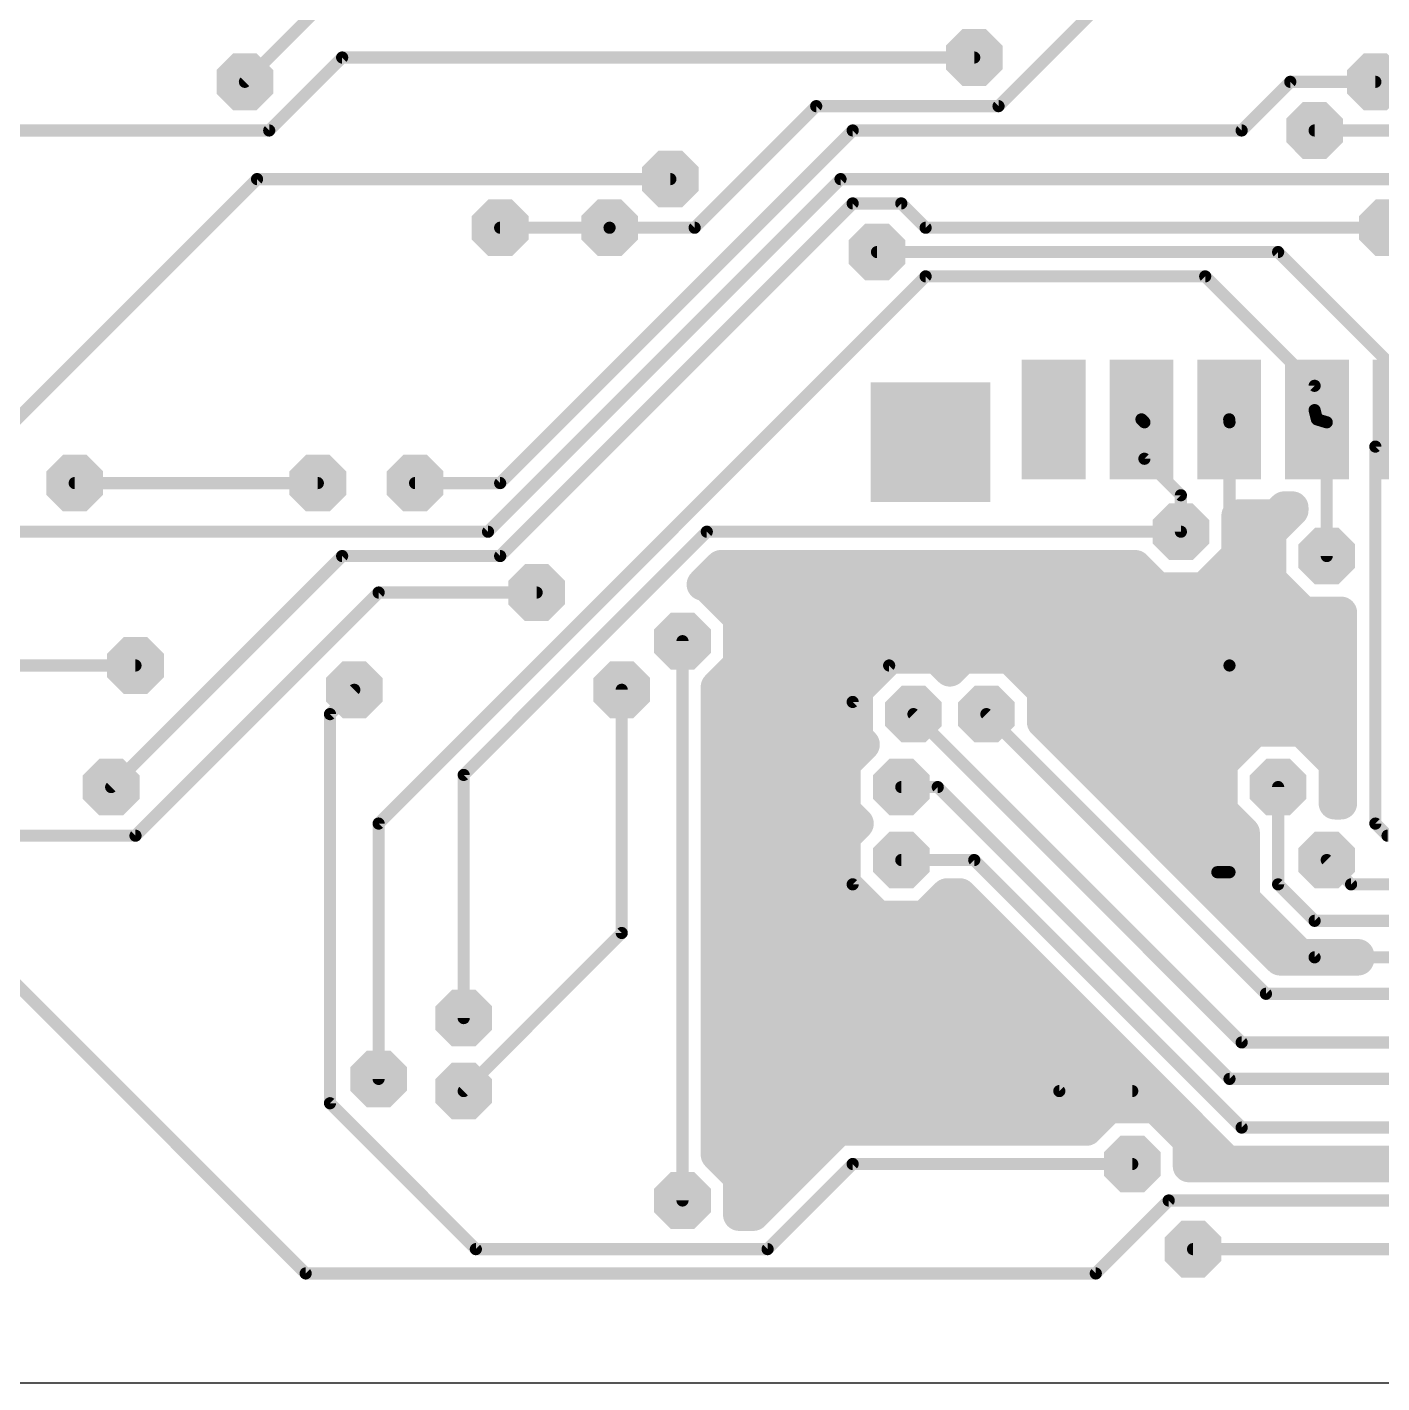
# Model space of a CAD drawing. Extents: x 0 to 48, y 0 to 28.
# Drawn here: x 22.26 to 39.25, y 0 to 16.99 of the extents above; entities that cross this region are included whole.
import ezdxf

# ---------------------------------------------------------------- set-up
doc = ezdxf.new("R2010")
doc.units = 0
for name, color, linetype in [('1', 14, 'CONTINUOUS'), ('18', 94, 'CONTINUOUS'), ('20', 7, 'CONTINUOUS')]:
    doc.layers.add(name, color=color, linetype=linetype)

# ---------------------------------------------------------------- blocks, each defined once
blk = doc.blocks.new('RECT')
blk.add_solid([(-0.5, -0.5), (0.5, -0.5), (-0.5, 0.5), (0.5, 0.5)])
blk = doc.blocks.new('OCTAGONV')
at = {"const_width": 0.5}
blk.add_lwpolyline([(-0.25, -0.1036), (-0.25, 0.1036), (-0.1036, 0.25), (0.1036, 0.25), (0.25, 0.1036), (0.25, -0.1036), (0.1036, -0.25), (-0.1036, -0.25), (-0.25, -0.1036), (-0.25, 0.1036)], dxfattribs=at)

msp = doc.modelspace()

# ---------------------------------------------------------------- linework, layer by layer
at = {"layer": '1'}
for points, const_width in [([(34.4424, 16.002), (36.8808, 18.4404)], 0.1524), ([(24.9936, 16.3068), (26.8224, 18.1356)], 0.1524), ([(25.2984, 15.6972), (26.2128, 16.6116)], 0.1524), ([(26.2128, 16.6116), (34.1376, 16.6116)], 0.1524), ([(37.4904, 15.6972), (38.1, 16.3068)], 0.1524), ([(38.1, 16.3068), (39.1668, 16.3068)], 0.1524), ([(30.6324, 14.478), (32.1564, 16.002)], 0.1524), ([(32.1564, 16.002), (34.4424, 16.002)], 0.1524), ([(16.4592, 15.6972), (25.2984, 15.6972)], 0.1524), ([(28.194, 11.2776), (32.6136, 15.6972)], 0.1524), ([(32.6136, 15.6972), (37.4904, 15.6972)], 0.1524), ([(38.4048, 15.6972), (41.148, 15.6972)], 0.1524), ([(21.6408, 11.5824), (25.146, 15.0876)], 0.1524), ([(25.146, 15.0876), (30.3276, 15.0876)], 0.1524), ([(28.0416, 10.668), (32.4612, 15.0876)], 0.1524), ([(32.4612, 15.0876), (41.3004, 15.0876)], 0.1524), ([(28.194, 10.3632), (32.6136, 14.7828)], 0.1524), ([(32.6136, 14.7828), (33.2232, 14.7828)], 0.1524), ([(33.2232, 14.7828), (33.528, 14.478)], 0.1524), ([(29.5656, 14.478), (28.194, 14.478)], 0.1524), ([(29.5656, 14.478), (30.6324, 14.478)], 0.1524), ([(33.528, 14.478), (39.3192, 14.478)], 0.1524), ([(32.9184, 14.1732), (37.9476, 14.1732)], 0.1524), ([(37.9476, 14.1732), (39.4716, 12.6492)], 0.1524), ([(26.67, 7.0104), (33.528, 13.8684)], 0.1524), ([(33.528, 13.8684), (37.0332, 13.8684)], 0.1524), ([(37.0332, 13.8684), (38.4048, 12.4968)], 0.1524), ([(38.4048, 12.4968), (38.4048, 12.192)], 0.1524), ([(38.4048, 12.192), (38.4343, 12.0765)], 0.1524), ([(36.2712, 12.0396), (36.2343, 12.0765)], 0.1524), ([(36.2712, 11.5824), (36.2712, 12.0396)], 0.1524), ([(37.338, 12.0396), (37.3343, 12.0765)], 0.1524), ([(37.338, 8.9916), (37.338, 12.0396)], 0.1524), ([(38.4343, 12.0765), (38.5572, 12.0396)], 0.1524), ([(38.5572, 12.0396), (38.5572, 10.3632)], 0.1524), ([(39.4716, 12.0396), (39.1668, 11.7348)], 0.1524), ([(39.1668, 11.7348), (39.1668, 7.0104)], 0.1524), ([(36.7284, 11.1252), (36.2712, 11.5824)], 0.1524), ([(22.86, 11.2776), (25.908, 11.2776)], 0.1524), ([(27.1272, 11.2776), (28.194, 11.2776)], 0.1524), ([(36.7284, 10.668), (36.7284, 11.1252)], 0.1524), ([(37.4395, 10.3734), (37.4395, 10.8693)], 0.4064), ([(37.4395, 10.8693), (37.9236, 10.8693)], 0.4064), ([(38.1254, 10.9371), (37.846, 10.6577)], 0.4064), ([(37.9236, 10.8693), (38.0252, 10.9709)], 0.4064), ([(38.0252, 10.9709), (38.1254, 10.9709)], 0.4064), ([(38.1254, 10.9709), (38.1254, 10.9371)], 0.4064), ([(21.6408, 10.668), (28.0416, 10.668)], 0.1524), ([(27.7368, 7.62), (30.7848, 10.668)], 0.1524), ([(30.7848, 10.668), (36.7284, 10.668)], 0.1524), ([(37.4395, 10.5664), (37.846, 10.5664)], 0.4064), ([(37.846, 10.6577), (37.846, 10.0686)], 0.4064), ([(37.0229, 9.9568), (37.4395, 10.3734)], 0.4064), ([(23.3172, 7.4676), (26.2128, 10.3632)], 0.1524), ([(26.2128, 10.3632), (28.194, 10.3632)], 0.1524), ([(30.7348, 10.0075), (30.9636, 10.2362)], 0.4064), ([(30.9636, 10.2362), (36.1544, 10.2362)], 0.4064), ([(36.1544, 10.2362), (36.4338, 9.9568)], 0.4064), ([(30.7745, 10.0075), (30.7348, 10.0075)], 0.4064), ([(31.1911, 9.5909), (30.7745, 10.0075)], 0.4064), ([(30.8873, 10.16), (36.2306, 10.16)], 0.4064), ([(37.2261, 10.16), (37.846, 10.16)], 0.4064), ([(37.846, 10.0686), (38.2626, 9.652)], 0.4064), ([(36.4338, 9.9568), (37.0229, 9.9568)], 0.4064), ([(23.622, 6.858), (26.67, 9.906)], 0.1524), ([(26.67, 9.906), (28.6512, 9.906)], 0.1524), ([(31.0284, 9.7536), (38.161, 9.7536)], 0.4064), ([(31.1911, 9.0018), (31.1911, 9.5909)], 0.4064), ([(38.2626, 9.652), (38.735, 9.652)], 0.4064), ([(38.735, 9.652), (38.735, 7.2643)], 0.4064), ([(31.1911, 9.3472), (38.735, 9.3472)], 0.4064), ([(30.48, 2.286), (30.48, 9.2964)], 0.1524), ([(30.9117, 8.7224), (31.1911, 9.0018)], 0.4064), ([(33.081, 9.0931), (32.6644, 8.6765)], 0.4064), ([(33.6701, 9.0931), (33.081, 9.0931)], 0.4064), ([(33.8327, 8.9304), (33.6701, 9.0931)], 0.4064), ([(33.9954, 9.0931), (33.8327, 8.9304)], 0.4064), ([(34.5845, 9.0931), (33.9954, 9.0931)], 0.4064), ([(35.0011, 8.6765), (34.5845, 9.0931)], 0.4064), ([(21.9456, 8.9916), (23.622, 8.9916)], 0.1524), ([(31.1301, 8.9408), (32.9287, 8.9408)], 0.4064), ([(33.0708, 8.9916), (32.6136, 8.5344)], 0.1524), ([(37.338, 8.9916), (33.0708, 8.9916)], 0.1524), ([(33.8224, 8.9408), (33.8431, 8.9408)], 0.4064), ([(34.7368, 8.9408), (38.735, 8.9408)], 0.4064), ([(37.338, 6.4008), (37.338, 8.9916)], 0.1524), ([(30.9117, 2.8599), (30.9117, 8.7224)], 0.4064), ([(32.6644, 8.6765), (32.6644, 8.0874)], 0.4064), ([(35.0011, 8.2814), (35.0011, 8.6765)], 0.4064), ([(26.3652, 8.6868), (26.0604, 8.382)], 0.1524), ([(29.718, 5.6388), (29.718, 8.6868)], 0.1524), ([(30.9117, 8.5344), (32.6644, 8.5344)], 0.4064), ([(35.0011, 8.5344), (38.735, 8.5344)], 0.4064), ([(32.6136, 8.5344), (32.6136, 6.2484)], 0.1524), ([(18.7452, 8.382), (25.7556, 1.3716)], 0.1524), ([(26.0604, 8.382), (26.0604, 3.5052)], 0.1524), ([(30.9117, 8.128), (32.6644, 8.128)], 0.4064), ([(33.3756, 8.382), (37.4904, 4.2672)], 0.1524), ([(34.29, 8.382), (37.7952, 4.8768)], 0.1524), ([(37.974, 5.3085), (35.0011, 8.2814)], 0.4064), ([(35.1545, 8.128), (37.6023, 8.128)], 0.4064), ([(37.653, 8.1787), (37.2364, 7.7621)], 0.4064), ([(38.2421, 8.1787), (37.653, 8.1787)], 0.4064), ([(38.6587, 7.7621), (38.2421, 8.1787)], 0.4064), ([(38.2928, 8.128), (38.735, 8.128)], 0.4064), ([(32.7509, 8.001), (32.512, 7.7621)], 0.4064), ([(32.6644, 8.0874), (32.7509, 8.001)], 0.4064), ([(30.9117, 7.7216), (32.512, 7.7216)], 0.4064), ([(32.512, 7.7621), (32.512, 7.173)], 0.4064), ([(35.5609, 7.7216), (37.2364, 7.7216)], 0.4064), ([(37.2364, 7.7621), (37.2364, 7.173)], 0.4064), ([(38.6587, 7.2643), (38.6587, 7.7621)], 0.4064), ([(38.6587, 7.7216), (38.735, 7.7216)], 0.4064), ([(27.7368, 4.572), (27.7368, 7.62)], 0.1524), ([(30.9117, 7.3152), (32.512, 7.3152)], 0.4064), ([(33.2232, 7.4676), (33.6804, 7.4676)], 0.1524), ([(33.6804, 7.4676), (37.338, 3.81)], 0.1524), ([(35.9673, 7.3152), (37.2364, 7.3152)], 0.4064), ([(37.9476, 7.4676), (37.9476, 6.2484)], 0.1524), ([(38.6587, 7.3152), (38.735, 7.3152)], 0.4064), ([(32.512, 7.173), (32.6747, 7.0103)], 0.4064), ([(37.2364, 7.173), (37.5158, 6.8937)], 0.4064), ([(38.735, 7.2643), (38.6587, 7.2643)], 0.4064), ([(32.6747, 7.0103), (32.512, 6.8477)], 0.4064), ([(26.67, 3.81), (26.67, 7.0104)], 0.1524), ([(30.9117, 6.9088), (32.5732, 6.9088)], 0.4064), ([(32.512, 6.8477), (32.512, 6.2586)], 0.4064), ([(36.3737, 6.9088), (37.5006, 6.9088)], 0.4064), ([(37.5158, 6.8937), (37.5158, 6.0695)], 0.4064), ([(39.1668, 7.0104), (39.3192, 6.858)], 0.1524), ([(21.1836, 6.858), (23.622, 6.858)], 0.1524), ([(39.3192, 6.858), (39.624, 6.858)], 0.1524), ([(30.9117, 6.5024), (32.512, 6.5024)], 0.4064), ([(33.2232, 6.5532), (34.1376, 6.5532)], 0.1524), ([(34.1376, 6.5532), (37.4904, 3.2004)], 0.1524), ([(36.7801, 6.5024), (37.5158, 6.5024)], 0.4064), ([(38.5572, 6.5532), (38.862, 6.2484)], 0.1524), ([(32.512, 6.2586), (32.9286, 5.842)], 0.4064), ([(37.1856, 6.4008), (37.338, 6.4008)], 0.1524), ([(37.338, 6.4008), (38.4048, 5.334)], 0.1524), ([(30.9117, 6.096), (32.6746, 6.096)], 0.4064), ([(32.6136, 6.2484), (35.2044, 3.6576)], 0.1524), ([(33.5177, 5.842), (33.7971, 6.1214)], 0.4064), ([(33.7717, 6.096), (33.9841, 6.096)], 0.4064), ([(33.7971, 6.1214), (33.9587, 6.1214)], 0.4064), ([(33.9587, 6.1214), (37.3115, 2.7686)], 0.4064), ([(37.1865, 6.096), (37.5158, 6.096)], 0.4064), ([(37.9476, 6.2484), (38.4048, 5.7912)], 0.1524), ([(38.862, 6.2484), (39.624, 6.2484)], 0.1524), ([(37.5158, 6.0695), (37.7687, 5.8166)], 0.4064), ([(32.9286, 5.842), (33.5177, 5.842)], 0.4064), ([(37.7687, 5.8166), (38.2259, 5.3594)], 0.4064), ([(30.9117, 5.6896), (34.3905, 5.6896)], 0.4064), ([(37.5929, 5.6896), (37.8957, 5.6896)], 0.4064), ([(38.4048, 5.7912), (39.624, 5.7912)], 0.1524), ([(27.7368, 3.6576), (29.718, 5.6388)], 0.1524), ([(30.9117, 5.2832), (34.7969, 5.2832)], 0.4064), ([(38.9485, 5.3085), (37.974, 5.3085)], 0.4064), ([(38.2259, 5.3594), (38.5836, 5.3594)], 0.4064), ([(38.5836, 5.3594), (38.9485, 5.3594)], 0.4064), ([(38.9485, 5.3594), (38.9485, 5.3085)], 0.4064), ([(38.4048, 5.334), (39.624, 5.334)], 0.1524), ([(30.9117, 4.8768), (35.2033, 4.8768)], 0.4064), ([(37.7952, 4.8768), (39.624, 4.8768)], 0.1524), ([(30.9117, 4.4704), (35.6097, 4.4704)], 0.4064), ([(30.9117, 4.064), (36.0161, 4.064)], 0.4064), ([(37.4904, 4.2672), (39.624, 4.2672)], 0.1524), ([(30.9117, 3.6576), (36.4225, 3.6576)], 0.4064), ([(37.338, 3.81), (39.624, 3.81)], 0.1524), ([(26.0604, 3.5052), (27.8892, 1.6764)], 0.1524), ([(35.2044, 3.6576), (36.1188, 3.6576)], 0.1524), ([(35.8242, 3.4543), (35.5449, 3.1749)], 0.4064), ([(36.4133, 3.4543), (35.8242, 3.4543)], 0.4064), ([(36.8299, 3.0377), (36.4133, 3.4543)], 0.4064), ([(30.9117, 3.2512), (35.6212, 3.2512)], 0.4064), ([(36.6164, 3.2512), (36.8289, 3.2512)], 0.4064), ([(32.4347, 3.1749), (31.3679, 2.1081)], 0.4064), ([(32.7924, 3.1749), (32.4347, 3.1749)], 0.4064), ([(35.5449, 3.1749), (32.7924, 3.1749)], 0.4064), ([(36.8299, 2.7177), (36.8299, 3.0377)], 0.4064), ([(37.4904, 3.2004), (40.2336, 3.2004)], 0.1524), ([(31.1911, 2.5805), (30.9117, 2.8599)], 0.4064), ([(30.9268, 2.8448), (32.1046, 2.8448)], 0.4064), ([(36.8299, 2.8448), (37.2353, 2.8448)], 0.4064), ([(39.8501, 2.7177), (36.8299, 2.7177)], 0.4064), ([(37.3115, 2.7686), (37.6692, 2.7686)], 0.4064), ([(37.6692, 2.7686), (39.8501, 2.7686)], 0.4064), ([(31.1911, 2.1081), (31.1911, 2.5805)], 0.4064), ([(31.5468, 1.6764), (32.6136, 2.7432)], 0.1524), ([(32.6136, 2.7432), (36.1188, 2.7432)], 0.1524), ([(31.1911, 2.4384), (31.6982, 2.4384)], 0.4064), ([(31.3679, 2.1081), (31.1911, 2.1081)], 0.4064), ([(35.6616, 1.3716), (36.576, 2.286)], 0.1524), ([(36.576, 2.286), (40.386, 2.286)], 0.1524), ([(27.8892, 1.6764), (31.5468, 1.6764)], 0.1524), ([(36.8808, 1.6764), (40.6908, 1.6764)], 0.1524), ([(25.7556, 1.3716), (35.6616, 1.3716)], 0.1524)]:
    msp.add_lwpolyline(points, dxfattribs=dict(at, const_width=const_width))
for points, const_width in [([(26.2128, 16.6497, 1), (26.2128, 16.5735)], 0.0762), ([(26.2397, 16.5847, 1), (26.1859, 16.6385)], 0.0762), ([(34.1376, 16.5735, 1), (34.1376, 16.6497)], 0.0762), ([(24.9667, 16.3337, 1), (25.0205, 16.2799)], 0.0762), ([(38.1, 16.3449, 1), (38.1, 16.2687)], 0.0762), ([(38.1269, 16.2799, 1), (38.0731, 16.3337)], 0.0762), ([(39.1668, 16.2687, 1), (39.1668, 16.3449)], 0.0762), ([(32.1564, 16.0401, 1), (32.1564, 15.9639)], 0.0762), ([(32.1833, 15.9751, 1), (32.1295, 16.0289)], 0.0762), ([(34.4155, 16.0289, 1), (34.4693, 15.9751)], 0.0762), ([(34.4424, 15.9639, 1), (34.4424, 16.0401)], 0.0762), ([(25.2715, 15.7241, 1), (25.3253, 15.6703)], 0.0762), ([(25.2984, 15.6591, 1), (25.2984, 15.7353)], 0.0762), ([(32.6136, 15.7353, 1), (32.6136, 15.6591)], 0.0762), ([(32.6405, 15.6703, 1), (32.5867, 15.7241)], 0.0762), ([(37.4635, 15.7241, 1), (37.5173, 15.6703)], 0.0762), ([(37.4904, 15.6591, 1), (37.4904, 15.7353)], 0.0762), ([(38.4048, 15.7353, 1), (38.4048, 15.6591)], 0.0762), ([(25.146, 15.1257, 1), (25.146, 15.0495)], 0.0762), ([(25.1729, 15.0607, 1), (25.1191, 15.1145)], 0.0762), ([(30.3276, 15.0495, 1), (30.3276, 15.1257)], 0.0762), ([(32.4612, 15.1257, 1), (32.4612, 15.0495)], 0.0762), ([(32.4881, 15.0607, 1), (32.4343, 15.1145)], 0.0762), ([(32.6136, 14.8209, 1), (32.6136, 14.7447)], 0.0762), ([(32.6405, 14.7559, 1), (32.5867, 14.8097)], 0.0762), ([(33.2501, 14.8097, 1), (33.1963, 14.7559)], 0.0762), ([(33.2232, 14.7447, 1), (33.2232, 14.8209)], 0.0762), ([(28.194, 14.5161, 1), (28.194, 14.4399)], 0.0762), ([(29.5656, 14.5161, 1), (29.5656, 14.4399)], 0.0762), ([(29.5656, 14.4399, 1), (29.5656, 14.5161)], 0.0762), ([(30.6055, 14.5049, 1), (30.6593, 14.4511)], 0.0762), ([(30.6324, 14.4399, 1), (30.6324, 14.5161)], 0.0762), ([(33.528, 14.5161, 1), (33.528, 14.4399)], 0.0762), ([(33.5011, 14.4511, 1), (33.5549, 14.5049)], 0.0762), ([(32.9184, 14.2113, 1), (32.9184, 14.1351)], 0.0762), ([(37.9745, 14.2001, 1), (37.9207, 14.1463)], 0.0762), ([(37.9476, 14.1351, 1), (37.9476, 14.2113)], 0.0762), ([(33.528, 13.9065, 1), (33.528, 13.8303)], 0.0762), ([(33.5549, 13.8415, 1), (33.5011, 13.8953)], 0.0762), ([(37.0601, 13.8953, 1), (37.0063, 13.8415)], 0.0762), ([(37.0332, 13.8303, 1), (37.0332, 13.9065)], 0.0762), ([(38.4429, 12.4968, 1), (38.3667, 12.4968)], 0.0762), ([(38.3779, 12.4699, 1), (38.4317, 12.5237)], 0.0762), ([(38.4417, 12.2014, 1), (38.3679, 12.1826)], 0.0762), ([(36.2612, 12.1034, 1), (36.2074, 12.0496)], 0.0762), ([(36.3093, 12.0396, 1), (36.2331, 12.0396)], 0.0762), ([(36.2443, 12.0127, 1), (36.2981, 12.0665)], 0.0762), ([(37.3722, 12.0803, 1), (37.2964, 12.0727)], 0.0762), ([(37.3761, 12.0396, 1), (37.2999, 12.0396)], 0.0762), ([(37.3001, 12.0358, 1), (37.3759, 12.0434)], 0.0762), ([(38.3667, 12.192, 1), (38.4429, 12.192)], 0.0762), ([(38.4453, 12.113, 1), (38.4233, 12.04)], 0.0762), ([(38.3974, 12.0671, 1), (38.4712, 12.0859)], 0.0762), ([(38.5953, 12.0396, 1), (38.5191, 12.0396)], 0.0762), ([(38.5462, 12.0031, 1), (38.5682, 12.0761)], 0.0762), ([(39.2049, 11.7348, 1), (39.1287, 11.7348)], 0.0762), ([(39.1399, 11.7617, 1), (39.1937, 11.7079)], 0.0762), ([(36.2331, 11.5824, 1), (36.3093, 11.5824)], 0.0762), ([(36.2981, 11.6093, 1), (36.2443, 11.5555)], 0.0762), ([(22.86, 11.3157, 1), (22.86, 11.2395)], 0.0762), ([(25.908, 11.2395, 1), (25.908, 11.3157)], 0.0762), ([(27.1272, 11.3157, 1), (27.1272, 11.2395)], 0.0762), ([(28.1671, 11.3045, 1), (28.2209, 11.2507)], 0.0762), ([(28.194, 11.2395, 1), (28.194, 11.3157)], 0.0762), ([(36.7665, 11.1252, 1), (36.6903, 11.1252)], 0.0762), ([(36.7015, 11.0983, 1), (36.7553, 11.1521)], 0.0762), ([(37.5411, 10.8693, 1), (37.3379, 10.8693)], 0.2032), ([(37.4395, 10.9709, 1), (37.4395, 10.7677)], 0.2032), ([(38.0252, 11.0725, 1), (38.0252, 10.8693)], 0.2032), ([(37.9236, 10.7677, 1), (37.9236, 10.9709)], 0.2032), ([(38.097, 10.8991, 1), (37.9534, 11.0427)], 0.2032), ([(38.227, 10.9709, 1), (38.0238, 10.9709)], 0.2032), ([(38.1972, 10.8653, 1), (38.0536, 11.0089)], 0.2032), ([(38.1254, 10.8693, 1), (38.1254, 11.0725)], 0.2032), ([(37.8518, 10.9411, 1), (37.9954, 10.7975)], 0.2032), ([(38.0238, 10.9371, 1), (38.227, 10.9371)], 0.2032), ([(28.0147, 10.6949, 1), (28.0685, 10.6411)], 0.0762), ([(28.0416, 10.6299, 1), (28.0416, 10.7061)], 0.0762), ([(30.7848, 10.7061, 1), (30.7848, 10.6299)], 0.0762), ([(30.8117, 10.6411, 1), (30.7579, 10.6949)], 0.0762), ([(36.6903, 10.668, 1), (36.7665, 10.668)], 0.0762), ([(36.7284, 10.6299, 1), (36.7284, 10.7061)], 0.0762), ([(37.4395, 10.668, 1), (37.4395, 10.4648)], 0.2032), ([(37.9476, 10.6577, 1), (37.7444, 10.6577)], 0.2032), ([(37.7742, 10.7295, 1), (37.9178, 10.5859)], 0.2032), ([(37.846, 10.4648, 1), (37.846, 10.668)], 0.2032), ([(37.5113, 10.3016, 1), (37.3677, 10.4452)], 0.2032), ([(26.2128, 10.4013, 1), (26.2128, 10.3251)], 0.0762), ([(26.2397, 10.3363, 1), (26.1859, 10.3901)], 0.0762), ([(28.1671, 10.3901, 1), (28.2209, 10.3363)], 0.0762), ([(28.194, 10.3251, 1), (28.194, 10.4013)], 0.0762), ([(30.9636, 10.3378, 1), (30.9636, 10.1346)], 0.2032), ([(31.0354, 10.1643, 1), (30.8918, 10.3081)], 0.2032), ([(36.2262, 10.308, 1), (36.0826, 10.1644)], 0.2032), ([(36.1544, 10.1346, 1), (36.1544, 10.3378)], 0.2032), ([(37.3379, 10.3734, 1), (37.5411, 10.3734)], 0.2032), ([(38.5191, 10.3632, 1), (38.5953, 10.3632)], 0.0762), ([(30.7348, 10.1091, 1), (30.7348, 9.9059)], 0.2032), ([(30.8463, 10.0793, 1), (30.7027, 9.9357)], 0.2032), ([(30.7745, 9.9059, 1), (30.7745, 10.1091)], 0.2032), ([(30.8873, 10.2616, 1), (30.8873, 10.0584)], 0.2032), ([(36.2306, 10.0584, 1), (36.2306, 10.2616)], 0.2032), ([(37.2261, 10.2616, 1), (37.2261, 10.0584)], 0.2032), ([(37.9178, 10.1404, 1), (37.7742, 9.9968)], 0.2032), ([(37.846, 10.0584, 1), (37.846, 10.2616)], 0.2032), ([(30.663, 10.0794, 1), (30.8066, 9.9356)], 0.2032), ([(36.4338, 10.0584, 1), (36.4338, 9.8552)], 0.2032), ([(36.362, 9.885, 1), (36.5056, 10.0286)], 0.2032), ([(36.9511, 10.0286, 1), (37.0947, 9.885)], 0.2032), ([(37.0229, 9.8552, 1), (37.0229, 10.0584)], 0.2032), ([(37.7444, 10.0686, 1), (37.9476, 10.0686)], 0.2032), ([(26.67, 9.9441, 1), (26.67, 9.8679)], 0.0762), ([(26.6969, 9.8791, 1), (26.6431, 9.9329)], 0.0762), ([(28.6512, 9.8679, 1), (28.6512, 9.9441)], 0.0762), ([(31.0284, 9.8552, 1), (31.0284, 9.652)], 0.2032), ([(38.161, 9.652, 1), (38.161, 9.8552)], 0.2032), ([(31.2927, 9.5909, 1), (31.0895, 9.5909)], 0.2032), ([(31.1193, 9.5191, 1), (31.2629, 9.6627)], 0.2032), ([(38.2626, 9.7536, 1), (38.2626, 9.5504)], 0.2032), ([(38.1908, 9.5802, 1), (38.3344, 9.7238)], 0.2032), ([(38.8366, 9.652, 1), (38.6334, 9.652)], 0.2032), ([(38.735, 9.5504, 1), (38.735, 9.7536)], 0.2032), ([(31.1911, 9.4488, 1), (31.1911, 9.2456)], 0.2032), ([(38.735, 9.2456, 1), (38.735, 9.4488)], 0.2032), ([(30.5181, 9.2964, 1), (30.4419, 9.2964)], 0.0762), ([(31.2629, 8.93, 1), (31.1193, 9.0736)], 0.2032), ([(33.081, 9.1947, 1), (33.081, 8.9915)], 0.2032), ([(33.1528, 9.0213, 1), (33.0092, 9.1649)], 0.2032), ([(33.742, 9.1649, 1), (33.5982, 9.0213)], 0.2032), ([(33.6701, 8.9915, 1), (33.6701, 9.1947)], 0.2032), ([(33.9954, 9.1947, 1), (33.9954, 8.9915)], 0.2032), ([(34.0672, 9.0213, 1), (33.9236, 9.1649)], 0.2032), ([(34.6563, 9.1649, 1), (34.5127, 9.0213)], 0.2032), ([(34.5845, 8.9915, 1), (34.5845, 9.1947)], 0.2032), ([(23.622, 8.9535, 1), (23.622, 9.0297)], 0.0762), ([(31.1301, 9.0424, 1), (31.1301, 8.8392)], 0.2032), ([(31.0895, 9.0018, 1), (31.2927, 9.0018)], 0.2032), ([(32.9287, 8.8392, 1), (32.9287, 9.0424)], 0.2032), ([(33.0708, 9.0297, 1), (33.0708, 8.9535)], 0.0762), ([(33.0977, 8.9647, 1), (33.0439, 9.0185)], 0.0762), ([(33.8224, 9.0424, 1), (33.8224, 8.8392)], 0.2032), ([(33.7609, 9.0022, 1), (33.9045, 8.8586)], 0.2032), ([(33.7608, 8.8586, 1), (33.9046, 9.0022)], 0.2032), ([(33.8431, 8.8392, 1), (33.8431, 9.0424)], 0.2032), ([(34.7368, 9.0424, 1), (34.7368, 8.8392)], 0.2032), ([(37.3761, 8.9916, 1), (37.2999, 8.9916)], 0.0762), ([(37.2999, 8.9916, 1), (37.3761, 8.9916)], 0.0762), ([(37.338, 8.9535, 1), (37.338, 9.0297)], 0.0762), ([(38.735, 8.8392, 1), (38.735, 9.0424)], 0.2032), ([(31.0133, 8.7224, 1), (30.8101, 8.7224)], 0.2032), ([(30.8399, 8.7942, 1), (30.9835, 8.6506)], 0.2032), ([(32.766, 8.6765, 1), (32.5628, 8.6765)], 0.2032), ([(32.5926, 8.7483, 1), (32.7362, 8.6047)], 0.2032), ([(35.1027, 8.6765, 1), (34.8995, 8.6765)], 0.2032), ([(34.9293, 8.6047, 1), (35.0729, 8.7483)], 0.2032), ([(26.3921, 8.6599, 1), (26.3383, 8.7137)], 0.0762), ([(29.7561, 8.6868, 1), (29.6799, 8.6868)], 0.0762), ([(30.9117, 8.636, 1), (30.9117, 8.4328)], 0.2032), ([(32.6644, 8.4328, 1), (32.6644, 8.636)], 0.2032), ([(35.0011, 8.636, 1), (35.0011, 8.4328)], 0.2032), ([(38.735, 8.4328, 1), (38.735, 8.636)], 0.2032), ([(32.6517, 8.5344, 1), (32.5755, 8.5344)], 0.0762), ([(32.5867, 8.5613, 1), (32.6405, 8.5075)], 0.0762), ([(26.0985, 8.382, 1), (26.0223, 8.382)], 0.0762), ([(26.0335, 8.4089, 1), (26.0873, 8.3551)], 0.0762), ([(30.9117, 8.2296, 1), (30.9117, 8.0264)], 0.2032), ([(32.6644, 8.0264, 1), (32.6644, 8.2296)], 0.2032), ([(33.4025, 8.4089, 1), (33.3487, 8.3551)], 0.0762), ([(34.3169, 8.4089, 1), (34.2631, 8.3551)], 0.0762), ([(34.8995, 8.2814, 1), (35.1027, 8.2814)], 0.2032), ([(35.0729, 8.3532, 1), (34.9293, 8.2096)], 0.2032), ([(35.1545, 8.2296, 1), (35.1545, 8.0264)], 0.2032), ([(37.653, 8.2803, 1), (37.653, 8.0771)], 0.2032), ([(37.7248, 8.1069, 1), (37.5812, 8.2505)], 0.2032), ([(37.6023, 8.0264, 1), (37.6023, 8.2296)], 0.2032), ([(38.3139, 8.2505, 1), (38.1703, 8.1069)], 0.2032), ([(38.2928, 8.2296, 1), (38.2928, 8.0264)], 0.2032), ([(38.2421, 8.0771, 1), (38.2421, 8.2803)], 0.2032), ([(38.735, 8.0264, 1), (38.735, 8.2296)], 0.2032), ([(32.7362, 8.1593, 1), (32.5926, 8.0155)], 0.2032), ([(32.5628, 8.0874, 1), (32.766, 8.0874)], 0.2032), ([(32.8227, 7.9292, 1), (32.6791, 8.0728)], 0.2032), ([(32.6791, 7.9291, 1), (32.8227, 8.0729)], 0.2032), ([(30.9117, 7.8232, 1), (30.9117, 7.62)], 0.2032), ([(32.6136, 7.7621, 1), (32.4104, 7.7621)], 0.2032), ([(32.4402, 7.8339, 1), (32.5838, 7.6903)], 0.2032), ([(32.512, 7.62, 1), (32.512, 7.8232)], 0.2032), ([(35.5609, 7.8232, 1), (35.5609, 7.62)], 0.2032), ([(37.338, 7.7621, 1), (37.1348, 7.7621)], 0.2032), ([(37.1646, 7.8339, 1), (37.3082, 7.6903)], 0.2032), ([(37.2364, 7.62, 1), (37.2364, 7.8232)], 0.2032), ([(38.7603, 7.7621, 1), (38.5571, 7.7621)], 0.2032), ([(38.6587, 7.8232, 1), (38.6587, 7.62)], 0.2032), ([(38.5869, 7.6903, 1), (38.7305, 7.8339)], 0.2032), ([(38.735, 7.62, 1), (38.735, 7.8232)], 0.2032), ([(27.7749, 7.62, 1), (27.6987, 7.62)], 0.0762), ([(27.7099, 7.6469, 1), (27.7637, 7.5931)], 0.0762), ([(23.2903, 7.4945, 1), (23.3441, 7.4407)], 0.0762), ([(30.9117, 7.4168, 1), (30.9117, 7.2136)], 0.2032), ([(32.512, 7.2136, 1), (32.512, 7.4168)], 0.2032), ([(33.2232, 7.5057, 1), (33.2232, 7.4295)], 0.0762), ([(33.7073, 7.4945, 1), (33.6535, 7.4407)], 0.0762), ([(33.6804, 7.4295, 1), (33.6804, 7.5057)], 0.0762), ([(35.9673, 7.4168, 1), (35.9673, 7.2136)], 0.2032), ([(37.2364, 7.2136, 1), (37.2364, 7.4168)], 0.2032), ([(37.9857, 7.4676, 1), (37.9095, 7.4676)], 0.0762), ([(38.6587, 7.4168, 1), (38.6587, 7.2136)], 0.2032), ([(38.735, 7.2136, 1), (38.735, 7.4168)], 0.2032), ([(32.5838, 7.2448, 1), (32.4402, 7.1012)], 0.2032), ([(37.3082, 7.2449, 1), (37.1646, 7.1011)], 0.2032), ([(38.6587, 7.3659, 1), (38.6587, 7.1627)], 0.2032), ([(38.5571, 7.2643, 1), (38.7603, 7.2643)], 0.2032), ([(38.6334, 7.2643, 1), (38.8366, 7.2643)], 0.2032), ([(38.735, 7.1627, 1), (38.735, 7.3659)], 0.2032), ([(32.4104, 7.173, 1), (32.6136, 7.173)], 0.2032), ([(32.7465, 6.9384, 1), (32.6029, 7.0822)], 0.2032), ([(32.6029, 6.9385, 1), (32.7465, 7.0821)], 0.2032), ([(37.1348, 7.173, 1), (37.338, 7.173)], 0.2032), ([(26.7081, 7.0104, 1), (26.6319, 7.0104)], 0.0762), ([(26.6431, 7.0373, 1), (26.6969, 6.9835)], 0.0762), ([(30.9117, 7.0104, 1), (30.9117, 6.8072)], 0.2032), ([(32.6136, 6.8477, 1), (32.4104, 6.8477)], 0.2032), ([(32.4402, 6.9196, 1), (32.5838, 6.7758)], 0.2032), ([(32.5732, 6.8072, 1), (32.5732, 7.0104)], 0.2032), ([(36.3737, 7.0104, 1), (36.3737, 6.8072)], 0.2032), ([(37.6174, 6.8937, 1), (37.4142, 6.8937)], 0.2032), ([(37.444, 6.8218, 1), (37.5876, 6.9656)], 0.2032), ([(37.5006, 6.8072, 1), (37.5006, 7.0104)], 0.2032), ([(39.1287, 7.0104, 1), (39.2049, 7.0104)], 0.0762), ([(39.1937, 7.0373, 1), (39.1399, 6.9835)], 0.0762), ([(23.5951, 6.8849, 1), (23.6489, 6.8311)], 0.0762), ([(23.622, 6.8199, 1), (23.622, 6.8961)], 0.0762), ([(39.3192, 6.8961, 1), (39.3192, 6.8199)], 0.0762), ([(30.9117, 6.604, 1), (30.9117, 6.4008)], 0.2032), ([(32.512, 6.4008, 1), (32.512, 6.604)], 0.2032), ([(33.2232, 6.5913, 1), (33.2232, 6.5151)], 0.0762), ([(34.1645, 6.5801, 1), (34.1107, 6.5263)], 0.0762), ([(34.1376, 6.5151, 1), (34.1376, 6.5913)], 0.0762), ([(36.7801, 6.604, 1), (36.7801, 6.4008)], 0.2032), ([(37.5158, 6.4008, 1), (37.5158, 6.604)], 0.2032), ([(38.5841, 6.5801, 1), (38.5303, 6.5263)], 0.0762), ([(32.5838, 6.3304, 1), (32.4402, 6.1868)], 0.2032), ([(37.1856, 6.4389, 1), (37.1856, 6.3627)], 0.0762), ([(37.3649, 6.4277, 1), (37.3111, 6.3739)], 0.0762), ([(37.338, 6.3627, 1), (37.338, 6.4389)], 0.0762), ([(30.9117, 6.1976, 1), (30.9117, 5.9944)], 0.2032), ([(32.4104, 6.2586, 1), (32.6136, 6.2586)], 0.2032), ([(32.6405, 6.2753, 1), (32.5867, 6.2215)], 0.0762), ([(32.6746, 5.9944, 1), (32.6746, 6.1976)], 0.2032), ([(33.7717, 6.1976, 1), (33.7717, 5.9944)], 0.2032), ([(33.7971, 6.223, 1), (33.7971, 6.0198)], 0.2032), ([(33.8689, 6.0496, 1), (33.7253, 6.1932)], 0.2032), ([(34.0305, 6.1932, 1), (33.8869, 6.0496)], 0.2032), ([(33.9587, 6.0198, 1), (33.9587, 6.223)], 0.2032), ([(33.9841, 5.9944, 1), (33.9841, 6.1976)], 0.2032), ([(37.1865, 6.1976, 1), (37.1865, 5.9944)], 0.2032), ([(37.2999, 6.4008, 1), (37.3761, 6.4008)], 0.0762), ([(37.5158, 5.9944, 1), (37.5158, 6.1976)], 0.2032), ([(37.9745, 6.2753, 1), (37.9207, 6.2215)], 0.0762), ([(38.862, 6.2865, 1), (38.862, 6.2103)], 0.0762), ([(38.8351, 6.2215, 1), (38.8889, 6.2753)], 0.0762), ([(32.5755, 6.2484, 1), (32.6517, 6.2484)], 0.0762), ([(37.4142, 6.0695, 1), (37.6174, 6.0695)], 0.2032), ([(37.5876, 6.1413, 1), (37.444, 5.9977)], 0.2032), ([(37.9095, 6.2484, 1), (37.9857, 6.2484)], 0.0762), ([(32.9286, 5.9436, 1), (32.9286, 5.7404)], 0.2032), ([(32.8568, 5.7702, 1), (33.0004, 5.9138)], 0.2032), ([(33.4459, 5.9138, 1), (33.5895, 5.7702)], 0.2032), ([(33.5177, 5.7404, 1), (33.5177, 5.9436)], 0.2032), ([(37.8405, 5.8884, 1), (37.6969, 5.7448)], 0.2032), ([(37.6969, 5.7448, 1), (37.8405, 5.8884)], 0.2032), ([(30.9117, 5.7912, 1), (30.9117, 5.588)], 0.2032), ([(34.3905, 5.588, 1), (34.3905, 5.7912)], 0.2032), ([(37.5929, 5.7912, 1), (37.5929, 5.588)], 0.2032), ([(37.8957, 5.588, 1), (37.8957, 5.7912)], 0.2032), ([(38.4048, 5.8293, 1), (38.4048, 5.7531)], 0.0762), ([(38.3779, 5.7643, 1), (38.4317, 5.8181)], 0.0762), ([(29.6799, 5.6388, 1), (29.7561, 5.6388)], 0.0762), ([(29.7449, 5.6119, 1), (29.6911, 5.6657)], 0.0762), ([(30.9117, 5.3848, 1), (30.9117, 5.1816)], 0.2032), ([(34.7969, 5.1816, 1), (34.7969, 5.3848)], 0.2032), ([(37.974, 5.4101, 1), (37.974, 5.2069)], 0.2032), ([(37.9022, 5.2367, 1), (38.0458, 5.3803)], 0.2032), ([(38.2259, 5.461, 1), (38.2259, 5.2578)], 0.2032), ([(38.1541, 5.2876, 1), (38.2977, 5.4312)], 0.2032), ([(38.5836, 5.461, 1), (38.5836, 5.2578)], 0.2032), ([(38.5836, 5.2578, 1), (38.5836, 5.461)], 0.2032), ([(39.0501, 5.3594, 1), (38.8469, 5.3594)], 0.2032), ([(38.9485, 5.2578, 1), (38.9485, 5.461)], 0.2032), ([(38.9485, 5.2069, 1), (38.9485, 5.4101)], 0.2032), ([(38.4048, 5.3721, 1), (38.4048, 5.2959)], 0.0762), ([(38.3779, 5.3071, 1), (38.4317, 5.3609)], 0.0762), ([(38.8469, 5.3085, 1), (39.0501, 5.3085)], 0.2032), ([(30.9117, 4.9784, 1), (30.9117, 4.7752)], 0.2032), ([(35.2033, 4.7752, 1), (35.2033, 4.9784)], 0.2032), ([(37.7952, 4.9149, 1), (37.7952, 4.8387)], 0.0762), ([(37.7683, 4.8499, 1), (37.8221, 4.9037)], 0.0762), ([(27.6987, 4.572, 1), (27.7749, 4.572)], 0.0762), ([(30.9117, 4.572, 1), (30.9117, 4.3688)], 0.2032), ([(35.6097, 4.3688, 1), (35.6097, 4.572)], 0.2032), ([(30.9117, 4.1656, 1), (30.9117, 3.9624)], 0.2032), ([(36.0161, 3.9624, 1), (36.0161, 4.1656)], 0.2032), ([(37.4904, 4.3053, 1), (37.4904, 4.2291)], 0.0762), ([(37.4635, 4.2403, 1), (37.5173, 4.2941)], 0.0762), ([(26.6319, 3.81, 1), (26.7081, 3.81)], 0.0762), ([(30.9117, 3.7592, 1), (30.9117, 3.556)], 0.2032), ([(36.4225, 3.556, 1), (36.4225, 3.7592)], 0.2032), ([(37.338, 3.8481, 1), (37.338, 3.7719)], 0.0762), ([(37.3111, 3.7831, 1), (37.3649, 3.8369)], 0.0762), ([(26.0873, 3.5321, 1), (26.0335, 3.4783)], 0.0762), ([(27.7099, 3.6845, 1), (27.7637, 3.6307)], 0.0762), ([(35.2044, 3.6957, 1), (35.2044, 3.6195)], 0.0762), ([(35.1775, 3.6307, 1), (35.2313, 3.6845)], 0.0762), ([(35.8242, 3.5559, 1), (35.8242, 3.3527)], 0.2032), ([(35.8961, 3.3825, 1), (35.7523, 3.5261)], 0.2032), ([(36.1188, 3.6195, 1), (36.1188, 3.6957)], 0.0762), ([(36.4851, 3.5261, 1), (36.3415, 3.3825)], 0.2032), ([(36.4133, 3.3527, 1), (36.4133, 3.5559)], 0.2032), ([(26.0223, 3.5052, 1), (26.0985, 3.5052)], 0.0762), ([(30.9117, 3.3528, 1), (30.9117, 3.1496)], 0.2032), ([(35.6212, 3.1496, 1), (35.6212, 3.3528)], 0.2032), ([(36.6164, 3.3528, 1), (36.6164, 3.1496)], 0.2032), ([(36.8289, 3.1496, 1), (36.8289, 3.3528)], 0.2032), ([(32.4347, 3.2765, 1), (32.4347, 3.0733)], 0.2032), ([(32.5065, 3.1031, 1), (32.3629, 3.2467)], 0.2032), ([(32.7924, 3.2765, 1), (32.7924, 3.0733)], 0.2032), ([(32.7924, 3.0733, 1), (32.7924, 3.2765)], 0.2032), ([(35.473, 3.2467, 1), (35.6168, 3.1031)], 0.2032), ([(35.5449, 3.0733, 1), (35.5449, 3.2765)], 0.2032), ([(36.9315, 3.0377, 1), (36.7283, 3.0377)], 0.2032), ([(37.4904, 3.2385, 1), (37.4904, 3.1623)], 0.0762), ([(37.4635, 3.1735, 1), (37.5173, 3.2273)], 0.0762), ([(30.9835, 2.9317, 1), (30.8399, 2.7881)], 0.2032), ([(36.7581, 2.9659, 1), (36.9017, 3.1095)], 0.2032), ([(30.8101, 2.8599, 1), (31.0133, 2.8599)], 0.2032), ([(30.9268, 2.9464, 1), (30.9268, 2.7432)], 0.2032), ([(32.1046, 2.7432, 1), (32.1046, 2.9464)], 0.2032), ([(36.8299, 2.9464, 1), (36.8299, 2.7432)], 0.2032), ([(36.8299, 2.8193, 1), (36.8299, 2.6161)], 0.2032), ([(37.3115, 2.8702, 1), (37.3115, 2.667)], 0.2032), ([(37.2353, 2.7432, 1), (37.2353, 2.9464)], 0.2032), ([(37.2397, 2.6968, 1), (37.3833, 2.8404)], 0.2032), ([(37.6692, 2.8702, 1), (37.6692, 2.667)], 0.2032), ([(37.6692, 2.667, 1), (37.6692, 2.8702)], 0.2032), ([(31.2927, 2.5805, 1), (31.0895, 2.5805)], 0.2032), ([(31.1193, 2.5087, 1), (31.2629, 2.6523)], 0.2032), ([(32.6136, 2.7813, 1), (32.6136, 2.7051)], 0.0762), ([(32.6405, 2.7163, 1), (32.5867, 2.7701)], 0.0762), ([(36.1188, 2.7051, 1), (36.1188, 2.7813)], 0.0762), ([(36.7283, 2.7177, 1), (36.9315, 2.7177)], 0.2032), ([(31.1911, 2.54, 1), (31.1911, 2.3368)], 0.2032), ([(31.6982, 2.3368, 1), (31.6982, 2.54)], 0.2032), ([(30.4419, 2.286, 1), (30.5181, 2.286)], 0.0762), ([(31.1911, 2.2097, 1), (31.1911, 2.0065)], 0.2032), ([(31.0895, 2.1081, 1), (31.2927, 2.1081)], 0.2032), ([(31.2961, 2.1799, 1), (31.4397, 2.0363)], 0.2032), ([(31.3679, 2.0065, 1), (31.3679, 2.2097)], 0.2032), ([(36.576, 2.3241, 1), (36.576, 2.2479)], 0.0762), ([(36.6029, 2.2591, 1), (36.5491, 2.3129)], 0.0762), ([(27.8892, 1.7145, 1), (27.8892, 1.6383)], 0.0762), ([(27.8623, 1.6495, 1), (27.9161, 1.7033)], 0.0762), ([(31.5199, 1.7033, 1), (31.5737, 1.6495)], 0.0762), ([(31.5468, 1.6383, 1), (31.5468, 1.7145)], 0.0762), ([(36.8808, 1.7145, 1), (36.8808, 1.6383)], 0.0762), ([(25.7556, 1.4097, 1), (25.7556, 1.3335)], 0.0762), ([(25.7287, 1.3447, 1), (25.7825, 1.3985)], 0.0762), ([(35.6347, 1.3985, 1), (35.6885, 1.3447)], 0.0762), ([(35.6616, 1.3335, 1), (35.6616, 1.4097)], 0.0762)]:
    msp.add_lwpolyline(points, format="xyb", dxfattribs=dict(at, const_width=const_width))
at = {"layer": '20'}
msp.add_line((0, 0), (48, 0), dxfattribs=at)

# ---------------------------------------------------------------- block references
at = {"layer": '1', "yscale": 1.5}
for p, xscale in [((35.1343, 12.0765), 0.8), ((36.2343, 12.0765), 0.8), ((37.3343, 12.0765), 0.8), ((38.4343, 12.0765), 0.8), ((39.5343, 12.0765), 0.8), ((33.5881, 11.7886), 1.5)]:
    msp.add_blockref('RECT', p, dxfattribs=dict(at, xscale=xscale))
at = {"layer": '18', "xscale": 0.7112, "yscale": 0.7112}
for p in [(34.1376, 16.6116), (24.9936, 16.3068), (39.1668, 16.3068), (38.4048, 15.6972), (30.3276, 15.0876), (28.194, 14.478), (29.5656, 14.478), (39.3192, 14.478), (32.9184, 14.1732), (22.86, 11.2776), (25.908, 11.2776), (27.1272, 11.2776), (36.7284, 10.668), (38.5572, 10.3632), (28.6512, 9.906), (30.48, 9.2964), (23.622, 8.9916), (26.3652, 8.6868), (29.718, 8.6868), (33.3756, 8.382), (34.29, 8.382), (23.3172, 7.4676), (33.2232, 7.4676), (37.9476, 7.4676), (33.2232, 6.5532), (38.5572, 6.5532), (37.1856, 6.4008), (27.7368, 4.572), (26.67, 3.81), (27.7368, 3.6576), (36.1188, 3.6576), (36.1188, 2.7432), (30.48, 2.286), (36.8808, 1.6764)]:
    msp.add_blockref('OCTAGONV', p, dxfattribs=at)

doc.saveas('drawing.dxf')
